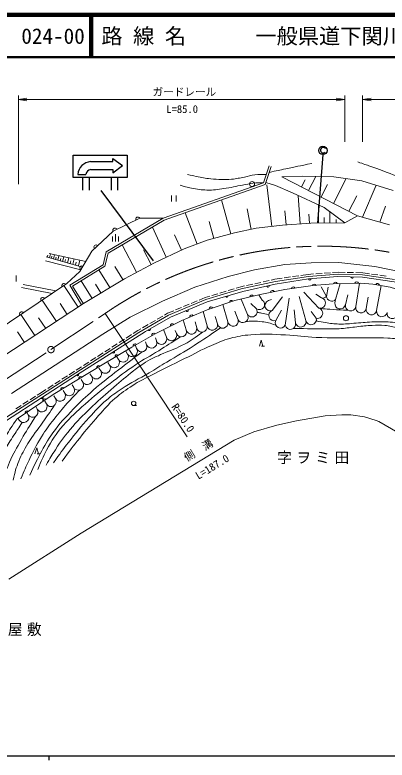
# Model space of a CAD drawing. Units: millimetres, scale not verified. Extents: x 40000 to 680000, y 20000 to 380000.
# Drawn here: x 160010 to 247785, y 204000 to 380000 of the extents above; entities that cross this region are included whole.
import ezdxf
from ezdxf.enums import TextEntityAlignment as Align

# ---------------------------------------------------------------- set-up
doc = ezdxf.new("R2010")
doc.units = ezdxf.units.MM
doc.header["$LTSCALE"] = 1000
doc.linetypes.add('CHAIN', pattern=[18.5, 12, -1.5, 3.5, -1.5])
for name, color, linetype, lineweight in [('M-BMK', 2, 'CHAIN', 13), ('M-STR-HTXT', 7, 'Continuous', 13), ('M-STR-STRC', 7, 'Continuous', 25), ('M-TTL', 2, 'Continuous', 140), ('M-TTL-BAND', 7, 'Continuous', 25), ('M-TTL-LINE', 7, 'Continuous', 50), ('M-WORK', 1, 'Continuous', 13)]:
    doc.layers.add(name, color=color, linetype=linetype, lineweight=lineweight)
doc.layers.add('M-BMK-HTXT', color=7, linetype='Continuous')
doc.layers.add('M-TTL-TXT', color=7, linetype='Continuous')
doc.styles.add('ＭＳ ゴシック', font='')
doc.styles.get('ＭＳ ゴシック').set_extended_font_data('MS Gothic')

# ---------------------------------------------------------------- blocks, each defined once
blk = doc.blocks.new('open_arrow')
at = {"color": 0, "linetype": 'Continuous', "lineweight": -2}
blk.add_lwpolyline([(7.5, 1.25), (0, 0), (7.5, -1.25)], dxfattribs=at)

msp = doc.modelspace()

# ---------------------------------------------------------------- linework, layer by layer
at = {"layer": 'M-BMK'}
for p, q in [((168515, 300945), (181274, 309482)), ((157353, 293612), (168515, 300945))]:
    msp.add_line(p, q, dxfattribs=at)
msp.add_circle((168515, 300945), 750, dxfattribs=at)
msp.add_arc((232341, 235373), 90000, 59.40445, 124.56999, dxfattribs=at)
at = {"layer": 'M-STR-HTXT'}
for p, q in [((160830, 340000), (160830, 361000)), ((237793, 350000), (237793, 361000)), ((242023, 350000), (242023, 361000)), ((160830, 360000), (237793, 360000)), ((242023, 360000), (306484, 360000)), ((181274, 309482), (200618, 280313)), ((226409, 284126), (233216, 285270)), ((233216, 285270), (237142, 285569)), ((237142, 285569), (239240, 285531)), ((239240, 285531), (242437, 285051)), ((221817, 283106), (226409, 284126)), ((242437, 285051), (245231, 284233)), ((245231, 284233), (245836, 283982)), ((245836, 283982), (282715, 262295)), ((216326, 281520), (221817, 283106)), ((211700, 279538), (216326, 281520)), ((175651, 257570), (211700, 279538)), ((158607, 246696), (175651, 257570))]:
    msp.add_line(p, q, dxfattribs=at)
at = {"layer": 'M-STR-STRC'}
for p, q in [((232240, 348415), (232294, 348482)), ((232294, 348482), (232409, 348637)), ((232409, 348637), (232564, 348743)), ((232564, 348743), (232843, 348745)), ((232843, 348745), (233005, 348694)), ((233005, 348694), (233115, 348583)), ((233115, 348583), (233174, 348415)), ((173733, 346838), (186483, 346838)), ((173733, 341588), (173733, 346838)), ((186483, 346838), (186483, 341588)), ((232598, 347007), (231393, 330837)), ((232189, 348196), (232240, 348415)), ((232189, 347866), (232189, 348196)), ((232236, 347654), (232189, 347866)), ((232348, 347486), (232236, 347654)), ((232454, 347378), (232348, 347486)), ((232571, 347322), (232454, 347378)), ((232845, 347322), (232571, 347322)), ((233007, 347373), (232845, 347322)), ((233117, 347488), (233007, 347373)), ((233167, 347589), (233117, 347488)), ((177858, 345338), (183108, 345338)), ((183108, 345338), (183108, 346088)), ((183108, 346088), (185358, 344400)), ((177858, 343463), (183108, 343463)), ((183108, 342713), (185358, 344400)), ((183108, 343463), (183108, 342713)), ((186483, 341588), (173733, 341588)), ((174858, 342338), (176733, 342338)), ((175983, 341588), (175983, 338588)), ((177483, 341588), (177483, 338588)), ((182733, 341588), (182733, 338588)), ((184233, 341588), (184233, 338588)), ((180233, 338509), (192634, 321938))]:
    msp.add_line(p, q, dxfattribs=at)
msp.add_circle((232651, 348006), 1000, dxfattribs=at)
msp.add_circle((232651, 348006), 1000, dxfattribs=at)
for radius, start, end in [(3193, 93.36646, 176.63354), (1326, 98.1301, 171.8699)]:
    msp.add_arc((178046, 342150), radius, start, end, dxfattribs=at)
at = {"layer": 'M-TTL'}
msp.add_line((680000, 380000), (40000, 380000), dxfattribs=at)
at = {"layer": 'M-TTL-BAND'}
for p, q in [((40000, 205000), (579000, 205000)), ((168000, 205000), (168000, 204000))]:
    msp.add_line(p, q, dxfattribs=at)
at = {"layer": 'M-TTL-LINE'}
for p, q in [((177750, 380000), (177750, 370000)), ((178250, 380000), (178250, 370000)), ((40000, 370000), (680000, 370000))]:
    msp.add_line(p, q, dxfattribs=at)
at = {"layer": 'M-WORK'}
for p, q in [((218616, 340347), (219969, 344331)), ((219011, 339957), (220443, 344170)), ((222995, 341737), (227768, 341943)), ((240838, 332555), (222995, 341737)), ((227768, 341943), (235266, 341770)), ((229281, 338502), (231013, 341868)), ((235266, 341770), (241815, 340822)), ((194961, 331977), (218616, 340347)), ((195174, 331522), (219011, 339957)), ((219164, 340406), (221466, 339677)), ((220613, 330043), (219424, 339831)), ((227598, 339368), (228464, 341051)), ((232214, 336993), (233724, 339926)), ((235148, 335483), (238167, 341350)), ((241815, 340822), (249255, 338524)), ((242023, 332219), (245217, 339771)), ((221466, 339677), (225459, 337982)), ((225459, 337982), (232956, 334506)), ((196970, 337324), (196970, 335924)), ((198020, 335924), (198020, 337324)), ((210918, 328313), (208722, 336316)), ((227304, 330650), (226817, 337353)), ((238771, 333619), (240636, 337242)), ((231602, 330838), (231586, 335142)), ((232956, 334506), (237793, 330860)), ((246090, 331064), (247395, 334796)), ((202991, 325884), (200157, 333285)), ((215735, 329353), (214757, 334185)), ((223953, 330406), (223709, 333758)), ((229451, 330806), (229295, 332952)), ((234274, 330848), (234265, 333520)), ((181560, 324047), (194961, 331977)), ((181996, 323724), (195174, 331522)), ((206916, 327215), (205818, 331217)), ((232938, 330843), (232933, 332179)), ((235793, 330853), (235790, 331701)), ((237793, 330860), (240838, 332555)), ((240838, 332555), (248379, 330415)), ((195710, 322765), (192422, 329894)), ((211825, 328562), (216938, 329596)), ((216938, 329596), (223086, 330343)), ((223086, 330343), (229808, 330832)), ((229808, 330832), (237793, 330860)), ((183036, 326450), (183036, 327675)), ((183736, 326450), (183736, 328200)), ((184436, 326450), (184436, 327675)), ((199308, 324425), (197649, 328023)), ((205333, 326781), (211825, 328562)), ((188702, 319234), (185277, 325666)), ((199933, 324713), (205333, 326781)), ((180813, 320964), (181560, 324047)), ((192167, 321079), (190322, 324544)), ((192895, 321467), (199933, 324713)), ((167373, 322867), (175936, 320457)), ((167647, 322790), (167773, 323239)), ((168091, 323614), (176706, 321777)), ((168128, 322655), (168380, 323552)), ((168609, 322519), (168744, 322999)), ((169090, 322384), (169360, 323343)), ((169603, 322240), (169747, 322752)), ((170116, 322095), (170405, 323121)), ((170664, 321941), (170818, 322489)), ((171212, 321787), (171521, 322883)), ((171798, 321622), (171963, 322208)), ((172383, 321457), (172713, 322629)), ((173635, 321105), (173988, 322357)), ((181250, 320646), (181996, 323724)), ((167200, 321948), (175550, 319795)), ((172942, 316138), (180813, 320964)), ((173009, 321281), (173186, 321907)), ((173627, 315972), (181250, 320646)), ((174305, 320916), (174493, 321585)), ((174974, 320728), (175350, 322066)), ((185498, 317502), (183596, 320609)), ((185829, 317704), (192895, 321467)), ((216496, 319784), (223692, 321076)), ((223692, 321076), (229897, 321464)), ((229897, 321464), (236403, 321507)), ((236403, 321507), (244891, 320559)), ((244891, 320559), (252863, 318965)), ((182390, 315600), (179834, 319777)), ((210291, 318233), (216496, 319784)), ((227478, 318468), (229158, 318715)), ((229158, 318715), (230448, 318809)), ((229213, 318218), (236237, 318732)), ((230946, 318846), (232442, 318955)), ((232941, 318992), (234437, 319101)), ((234936, 319138), (236225, 319232)), ((236225, 319232), (237891, 319191)), ((236237, 318732), (242014, 318589)), ((238391, 319179), (239890, 319142)), ((240390, 319129), (242056, 319088)), ((242014, 318589), (249538, 317506)), ((242056, 319088), (243621, 318863)), ((244116, 318792), (245600, 318578)), ((160288, 317058), (160288, 318458)), ((178213, 313044), (175659, 317217)), ((176206, 311815), (185829, 317704)), ((202449, 315690), (210291, 318233)), ((213399, 315301), (221435, 317074)), ((216577, 316514), (218041, 316837)), ((218530, 316945), (219994, 317268)), ((220483, 317376), (221345, 317566)), ((221345, 317566), (223026, 317813)), ((221435, 317074), (229213, 318218)), ((223520, 317886), (225004, 318104)), ((225499, 318177), (226983, 318395)), ((246095, 318507), (247580, 318293)), ((161542, 315657), (168759, 314196)), ((161944, 316318), (169651, 314796)), ((174905, 310959), (171543, 316067)), ((175741, 311509), (172942, 316138)), ((176168, 311768), (173627, 315972)), ((180302, 314322), (179024, 316410)), ((194779, 312416), (202449, 315690)), ((205055, 312786), (213399, 315301)), ((210276, 314882), (211712, 315315)), ((212191, 315459), (213273, 315785)), ((213273, 315785), (214135, 315975)), ((214624, 316083), (216088, 316406)), ((233506, 313493), (232226, 315785)), ((233506, 313493), (233889, 315658)), ((235634, 312754), (236750, 316540)), ((240412, 311101), (241316, 316638)), ((245327, 310186), (246365, 316102)), ((204885, 313257), (205967, 313583)), ((206446, 313728), (207882, 314160)), ((208361, 314305), (209797, 314737)), ((218354, 312651), (217542, 313914)), ((220675, 310187), (223145, 313444)), ((228651, 307790), (227081, 313473)), ((231666, 310760), (228172, 314507)), ((232309, 313176), (231016, 314047)), ((237954, 311559), (238533, 313867)), ((242870, 310644), (243359, 313350)), ((156959, 299147), (176206, 311815)), ((169797, 307597), (166468, 312656)), ((172351, 309278), (170670, 311832)), ((187196, 308624), (194779, 312416)), ((196233, 309075), (205055, 312786)), ((199756, 311099), (201138, 311681)), ((201599, 311875), (202982, 312456)), ((203443, 312650), (204885, 313257)), ((210246, 307485), (209053, 311597)), ((214829, 309264), (213361, 312886)), ((216955, 310579), (215676, 311861)), ((219786, 312524), (220487, 312791)), ((223775, 306684), (224696, 313128)), ((235496, 312016), (235634, 312754)), ((196009, 309523), (197451, 310130)), ((197912, 310324), (199295, 310905)), ((205333, 306555), (204393, 309974)), ((212702, 307950), (211890, 310035)), ((221564, 307851), (222887, 310227)), ((226213, 307237), (225845, 310342)), ((231023, 308344), (229874, 309983)), ((164739, 304268), (161441, 309277)), ((167268, 305932), (165603, 308462)), ((180776, 304617), (187196, 308624)), ((189247, 305003), (196233, 309075)), ((193577, 308106), (194873, 308861)), ((195305, 309113), (196009, 309523)), ((207790, 307020), (207207, 308800)), ((190121, 306091), (191417, 306847)), ((191849, 307098), (193145, 307854)), ((200421, 305625), (199700, 307952)), ((202877, 306090), (202496, 307507)), ((162234, 302619), (160585, 305124)), ((166548, 290416), (189247, 305003)), ((171038, 298283), (180776, 304617)), ((186255, 303674), (187517, 304485)), ((187937, 304756), (188986, 305429)), ((188986, 305429), (189689, 305840)), ((195739, 303869), (195043, 305668)), ((198080, 304747), (197816, 305449)), ((184572, 302593), (185834, 303404)), ((191057, 302114), (190794, 302816)), ((193398, 302991), (193135, 303694)), ((217661, 301779), (218081, 303179)), ((218081, 303179), (218501, 301779)), ((181207, 300431), (182469, 301242)), ((182890, 301512), (184152, 302323)), ((188716, 301236), (188453, 301938)), ((218851, 301779), (218151, 301779)), ((179525, 299350), (180786, 300160)), ((184475, 298588), (184078, 299224)), ((186596, 299912), (186199, 300548)), ((159188, 290570), (171038, 298283)), ((176159, 297187), (177421, 297998)), ((177842, 298268), (179104, 299079)), ((182355, 297263), (181957, 297900)), ((172794, 295025), (174056, 295835)), ((174477, 296106), (175739, 296917)), ((180234, 295939), (179837, 296575)), ((171112, 293943), (172374, 294754)), ((175993, 293291), (175596, 293927)), ((178114, 294615), (177716, 295251)), ((167747, 291781), (169009, 292592)), ((169429, 292862), (170691, 293673)), ((173873, 291967), (173475, 292603)), ((140531, 273818), (166548, 290416)), ((165279, 290199), (166278, 290837)), ((166278, 290837), (167326, 291510)), ((171752, 290643), (171372, 291289)), ((161906, 288048), (163171, 288855)), ((163593, 289124), (164857, 289930)), ((167441, 288111), (167061, 288757)), ((169596, 289377), (169217, 290023)), ((160220, 286972), (161485, 287779)), ((165285, 286845), (164905, 287491)), ((188022, 287723), (188722, 287723)), ((163129, 285579), (162817, 286110)), ((160973, 284313), (160744, 284703)), ((164728, 276355), (165148, 277755)), ((165148, 277755), (165568, 276355)), ((165918, 276355), (165218, 276355))]:
    msp.add_line(p, q, dxfattribs=at)
for points in [[(194961, 331977), (189465, 331977), (183164, 328942), (178137, 324231), (175322, 319405), (172277, 316561), (141742, 296036), (124873, 283175), (116641, 278752)], [(157991, 284193), (174563, 294924), (190782, 305232), (196727, 308574), (205347, 312268), (213755, 314696), (221354, 316384), (229270, 317651), (236201, 318179), (241971, 318073), (249464, 316947), (256078, 315012), (260406, 313218), (277961, 302558)], [(277206, 301821), (271647, 305363), (265080, 308928), (259263, 311766), (253869, 314018), (248521, 315730), (244440, 316434), (241625, 316645), (235058, 316504), (230274, 316058), (223659, 315167), (217866, 313994), (211862, 312517), (205342, 310382), (199408, 307826), (193051, 304683), (187563, 301517), (180574, 297318), (169011, 290317), (160567, 284582)]]:
    msp.add_lwpolyline(points, dxfattribs=at)
for centre, radius in [((215933, 340054), 600), ((238095, 308365), 600), ((188022, 288248), 525)]:
    msp.add_circle(centre, radius, dxfattribs=at)
for centre, radius, start, end in [((189011, 331758), 500, 25.72304, 205.72304), ((183605, 329154), 500, 25.72304, 205.72304), ((179144, 325174), 500, 43.1415, 223.1415), ((175809, 320239), 500, 59.74356, 239.74356), ((229562, 317627), 254, 173.96536, 14.74308), ((235589, 316432), 433, 12.28266, 170.1725), ((239538, 318072), 254, 168.56317, 9.34088), ((240587, 316539), 433, 12.28266, 170.1725), ((171557, 316077), 500, 33.90719, 213.90719), ((219710, 315972), 254, 182.13995, 22.91767), ((225660, 315353), 433, 18.72956, 176.6194), ((230614, 316007), 433, 16.3761, 174.26594), ((245547, 316158), 433, 1.27267, 159.16251), ((210011, 313567), 254, 185.71473, 26.49244), ((215865, 313416), 433, 24.88048, 182.77032), ((220743, 314492), 433, 22.49878, 180.38862), ((232630, 314384), 1250, 255.10653, 314.49822), ((234748, 313636), 1250, 186.56479, 315.13351), ((166578, 312730), 500, 33.90719, 213.90719), ((211034, 312158), 433, 29.18033, 187.07016), ((217655, 311615), 1250, 235.98238, 55.98238), ((220230, 311355), 1250, 110.83711, 290.83711), ((231987, 311968), 1250, 255.10653, 75.10653), ((236725, 311788), 1250, 169.45488, 349.45488), ((239183, 311330), 1250, 169.45488, 349.45488), ((161598, 309383), 500, 33.90719, 213.90719), ((200624, 310194), 254, 192.80973, 33.58745), ((206282, 310603), 433, 29.18033, 187.07016), ((215892, 309921), 1250, 211.72247, 31.72247), ((221120, 309019), 1250, 110.83711, 290.83711), ((231345, 309552), 1250, 255.10653, 75.10653), ((241641, 310873), 1250, 169.45488, 349.45488), ((244099, 310415), 1250, 169.45488, 349.45488), ((246556, 309958), 1250, 169.45488, 349.45488), ((201667, 308709), 433, 34.36291, 192.25275), ((213766, 308607), 1250, 211.72247, 31.72247), ((229871, 308066), 1250, 192.77561, 12.77561), ((249014, 309500), 1250, 169.45488, 349.45488), ((197135, 306610), 433, 37.36586, 195.2557), ((204105, 306322), 1250, 190.71999, 10.71999), ((206562, 306787), 1250, 190.71999, 10.71999), ((209018, 307252), 1250, 190.71999, 10.71999), ((211474, 307717), 1250, 190.71999, 10.71999), ((222670, 307267), 1250, 152.18435, 332.18435), ((224994, 306961), 1250, 192.77561, 12.77561), ((227432, 307513), 1250, 192.77561, 12.77561), ((191711, 305702), 254, 198.9528, 39.73051), ((192673, 304369), 433, 41.03672, 198.92656), ((196909, 304308), 1250, 200.55393, 20.55393), ((199250, 305186), 1250, 200.55393, 20.55393), ((201649, 305857), 1250, 190.71999, 10.71999), ((192228, 302552), 1250, 200.55393, 20.55393), ((194568, 303430), 1250, 200.55393, 20.55393), ((187656, 300574), 1250, 211.98217, 31.98217), ((188342, 301870), 433, 41.03672, 198.92656), ((189887, 301675), 1250, 200.55393, 20.55393), ((183244, 300387), 254, 202.05015, 42.82787), ((184049, 299309), 433, 42.0471, 199.93694), ((185536, 299250), 1250, 211.98217, 31.98217), ((183415, 297926), 1250, 211.98217, 31.98217), ((179174, 295277), 1250, 211.98217, 31.98217), ((179765, 296732), 433, 42.24901, 200.13885), ((181294, 296601), 1250, 211.98217, 31.98217), ((174805, 295023), 254, 202.05015, 42.82787), ((175488, 294142), 433, 42.24901, 200.13885), ((177053, 293953), 1250, 211.98217, 31.98217), ((174933, 292629), 1250, 211.98217, 31.98217), ((170674, 290010), 1250, 210.42447, 30.42447), ((171211, 291552), 433, 42.24901, 200.13885), ((172812, 291305), 1250, 211.98217, 31.98217), ((166410, 289590), 254, 202.53522, 43.31294), ((167007, 288856), 433, 45.23812, 203.12796), ((168518, 288744), 1250, 210.42447, 30.42447), ((166363, 287478), 1250, 210.42447, 30.42447), ((162051, 284946), 1250, 210.42447, 30.42447), ((162871, 286047), 433, 45.23812, 203.12796), ((164207, 286212), 1250, 210.42447, 30.42447)]:
    msp.add_arc(centre, radius, start, end, dxfattribs=at)
for points, knots in [([(240890, 345265), (242360, 344761), (242735, 344628), (243915, 344212), (246010, 343471), (247190, 343072), (249258, 342258), (251287, 341460), (252387, 340922), (254371, 340018), (256859, 338884), (258256, 338252), (260691, 337011), (262761, 335956), (263903, 335327), (265900, 334138), (268004, 332886), (269089, 332032), (271185, 330768), (273996, 329073), (275588, 328145), (278501, 326631), (281801, 324917), (283672, 323992), (287080, 322505), (288914, 321705), (289939, 321233), (291849, 320637), (293439, 320141), (294377, 319884), (296043, 319862), (297266, 319846), (297956, 320005), (299145, 320293), (300927, 320724), (301593, 321186), (303425, 322217)], [0, 0, 0, 0, 1, 1, 1, 2, 2, 2, 3, 3, 3, 4, 4, 4, 5, 5, 5, 6, 6, 6, 7, 7, 7, 8, 8, 8, 9, 9, 9, 10, 10, 10, 11, 11, 11, 12, 12, 12, 12]), ([(219976, 342797), (221880, 343220), (222364, 343325), (223897, 343654), (226280, 344165), (227036, 344314), (230006, 344918)], [0, 0, 0, 0, 1, 1, 1, 2, 2, 2, 2]), ([(200687, 342313), (201691, 342089), (201957, 342035), (202774, 341873), (204100, 341609), (204837, 341406), (206183, 341279), (208105, 341098), (209200, 341051), (211124, 341202), (212311, 341296), (212961, 341480), (214130, 341700), (215101, 341883), (215621, 342116), (216601, 342237), (217639, 342364), (218047, 342343), (219277, 342294)], [0, 0, 0, 0, 1, 1, 1, 2, 2, 2, 3, 3, 3, 4, 4, 4, 5, 5, 5, 6, 6, 6, 6]), ([(198982, 339785), (200408, 339351), (200856, 339227), (202085, 339000), (203504, 338739), (204318, 338645), (205762, 338636), (207371, 338626), (208270, 338810), (209860, 339058), (211615, 339331), (212571, 339640), (214322, 339939), (215283, 340103), (215819, 340234), (216792, 340302), (217503, 340353), (217759, 340360), (218616, 340347)], [0, 0, 0, 0, 1, 1, 1, 2, 2, 2, 3, 3, 3, 4, 4, 4, 5, 5, 5, 6, 6, 6, 6]), ([(231966, 310637), (233077, 310574), (233359, 310557), (234252, 310502), (235513, 310423), (236216, 310325), (237479, 310281), (237897, 310267), (238034, 310260), (238549, 310253)], [0, 0, 0, 0, 1, 1, 1, 2, 2, 2, 3, 3, 3, 3]), ([(217124, 309707), (217616, 309668), (217761, 309648), (218166, 309586), (218846, 309481), (219081, 309402), (219880, 309183)], [0, 0, 0, 0, 1, 1, 1, 2, 2, 2, 2]), ([(214422, 307543), (215184, 307649), (215424, 307670), (216069, 307690), (216945, 307717), (217440, 307657), (218309, 307546), (219594, 307383), (220065, 307204), (221529, 306756)], [0, 0, 0, 0, 1, 1, 1, 2, 2, 2, 3, 3, 3, 3]), ([(274985, 288210), (272656, 290573), (272038, 291205), (270083, 293056), (268260, 294781), (267270, 295787), (265333, 297383), (263612, 298802), (262601, 299548), (260737, 300773), (258978, 301929), (257971, 302560), (256084, 303492), (253873, 304585), (252650, 305274), (250300, 306020), (249134, 306391), (248451, 306529), (247236, 306671), (246085, 306806), (245426, 306724), (244268, 306671), (242850, 306607), (242060, 306493), (240648, 306346), (239217, 306197), (238425, 306017), (236991, 305905), (235574, 305795), (234773, 305859), (233352, 305848), (230383, 305826), (229420, 305872), (225752, 305966)], [0, 0, 0, 0, 1, 1, 1, 2, 2, 2, 3, 3, 3, 4, 4, 4, 5, 5, 5, 6, 6, 6, 7, 7, 7, 8, 8, 8, 9, 9, 9, 10, 10, 10, 11, 11, 11, 11]), ([(231082, 307758), (232093, 307527), (232385, 307472), (233228, 307332), (234467, 307126), (235170, 307035), (236426, 306987), (238013, 306927), (238901, 307101), (240486, 307198), (242155, 307301), (243085, 307455), (244756, 307504), (246237, 307549), (247071, 307561), (248548, 307447), (250105, 307327), (250999, 307315), (252512, 306930), (254803, 306346), (256017, 305745), (258142, 304709), (259995, 303805), (260938, 303105), (262604, 301893), (264533, 300491), (265491, 299545), (267296, 297987), (269382, 296187), (270559, 295186), (272572, 293304), (275060, 290978), (275841, 290134), (278719, 287119)], [0, 0, 0, 0, 1, 1, 1, 2, 2, 2, 3, 3, 3, 4, 4, 4, 5, 5, 5, 6, 6, 6, 7, 7, 7, 8, 8, 8, 9, 9, 9, 10, 10, 10, 11, 11, 11, 11]), ([(167357, 273657), (168333, 275413), (168641, 275910), (169541, 277305), (170995, 279564), (171920, 280765), (173648, 282821), (175328, 284819), (176446, 285783), (178331, 287589), (180224, 289404), (181340, 290362), (183329, 292070), (185111, 293602), (186097, 294479), (187954, 295920), (189034, 296758), (189631, 297246), (190798, 297959), (192347, 298907), (193316, 299260), (194963, 300027), (196907, 300934), (198112, 301202), (199990, 302239), (201749, 303212), (202369, 303661), (204278, 305084)], [0, 0, 0, 0, 1, 1, 1, 2, 2, 2, 3, 3, 3, 4, 4, 4, 5, 5, 5, 6, 6, 6, 7, 7, 7, 8, 8, 8, 9, 9, 9, 9]), ([(169131, 274196), (170743, 276522), (171201, 277155), (172607, 278993), (174423, 281366), (175485, 282667), (177490, 284882), (179024, 286576), (179879, 287542), (181598, 289047), (182878, 290168), (183692, 290681), (185103, 291632), (187558, 293288), (189115, 293924), (191652, 295453), (193287, 296438), (194187, 297017), (195817, 298009), (198324, 299536), (199781, 300304), (202252, 301887), (204728, 303475), (205530, 304042), (208476, 306126)], [0, 0, 0, 0, 1, 1, 1, 2, 2, 2, 3, 3, 3, 4, 4, 4, 5, 5, 5, 6, 6, 6, 7, 7, 7, 8, 8, 8, 8]), ([(171117, 274582), (173073, 277247), (173602, 277967), (175283, 280069), (176969, 282177), (177933, 283344), (179735, 285354), (181203, 286991), (181950, 287996), (183613, 289433), (185150, 290761), (186105, 291399), (187807, 292507), (189331, 293498), (190278, 293899), (191886, 294747), (195037, 296409), (196853, 297241), (200044, 298826), (202498, 300045), (203821, 300840), (206335, 301929), (208010, 302654), (208941, 303114), (210701, 303595), (212591, 304111), (213690, 304288), (215642, 304457), (218839, 304733), (220651, 304539), (223858, 304428), (226682, 304330), (228244, 303946), (231068, 303825), (234846, 303662), (236967, 303748), (240748, 303710), (243565, 303681), (245147, 303815), (247958, 303652), (249579, 303559), (250501, 303559), (252095, 303250), (253549, 302968), (254371, 302774), (255743, 302216), (257614, 301456), (258579, 300818), (260253, 299688), (261769, 298665), (262397, 297804), (263786, 296614), (265716, 294963), (266893, 294148), (268756, 292421), (270396, 290899), (270935, 290345), (272806, 288370)], [0, 0, 0, 0, 1, 1, 1, 2, 2, 2, 3, 3, 3, 4, 4, 4, 5, 5, 5, 6, 6, 6, 7, 7, 7, 8, 8, 8, 9, 9, 9, 10, 10, 10, 11, 11, 11, 12, 12, 12, 13, 13, 13, 14, 14, 14, 15, 15, 15, 16, 16, 16, 17, 17, 17, 18, 18, 18, 19, 19, 19, 19]), ([(165390, 272659), (166254, 274813), (166564, 275477), (167487, 277198), (168785, 279619), (169640, 280938), (171422, 283029), (173249, 285173), (174471, 286200), (176564, 288085), (178779, 290080), (180100, 291109), (182453, 292939), (184740, 294718), (186021, 295721), (188428, 297334), (190515, 298734), (191780, 299369), (193914, 300695), (195938, 301954), (196576, 302358), (199077, 303948)], [0, 0, 0, 0, 1, 1, 1, 2, 2, 2, 3, 3, 3, 4, 4, 4, 5, 5, 5, 6, 6, 6, 7, 7, 7, 7]), ([(163508, 271295), (164612, 273725), (164930, 274419), (165979, 276350), (167048, 278319), (167632, 279442), (168937, 281262), (170644, 283642), (171815, 284816), (173821, 286950), (175533, 288772), (176597, 289694), (178474, 291345), (180727, 293326), (182088, 294321), (184449, 296171), (186610, 297864), (187318, 298398), (190036, 300434)], [0, 0, 0, 0, 1, 1, 1, 2, 2, 2, 3, 3, 3, 4, 4, 4, 5, 5, 5, 6, 6, 6, 6]), ([(161397, 270397), (162282, 272528), (162540, 273114), (163350, 274821), (164394, 277020), (164982, 278259), (166251, 280336), (167309, 282065), (168026, 282957), (169268, 284559), (170420, 286045), (171089, 286861), (172341, 288264), (173487, 289549), (173895, 289966), (175376, 291460)], [0, 0, 0, 0, 1, 1, 1, 2, 2, 2, 3, 3, 3, 4, 4, 4, 5, 5, 5, 5]), ([(159558, 270110), (160074, 272224), (160241, 272914), (160937, 274620), (161629, 276316), (162152, 277212), (163092, 278785), (164327, 280853), (165253, 281860), (166625, 283841), (167704, 285398), (168042, 285889), (169377, 287836)], [0, 0, 0, 0, 1, 1, 1, 2, 2, 2, 3, 3, 3, 4, 4, 4, 4]), ([(157117, 269593), (157752, 271829), (157976, 272527), (158725, 274332), (159639, 276534), (160397, 277657), (161569, 279733), (162784, 281884), (163231, 282585), (164851, 285140)], [0, 0, 0, 0, 1, 1, 1, 2, 2, 2, 3, 3, 3, 3]), ([(152851, 267711), (153279, 269507), (153402, 270011), (153842, 271460), (154308, 272995), (154567, 273861), (155192, 275338), (156071, 277412), (156649, 278546), (157806, 280480), (158798, 282137), (159197, 282708), (160567, 284582)], [0, 0, 0, 0, 1, 1, 1, 2, 2, 2, 3, 3, 3, 4, 4, 4, 4]), ([(154646, 268501), (155193, 270460), (155352, 271002), (155882, 272580), (156496, 274411), (156788, 275468), (157634, 277205), (158346, 278667), (158919, 279393), (159788, 280767), (160529, 281939), (160778, 282316), (161731, 283737)], [0, 0, 0, 0, 1, 1, 1, 2, 2, 2, 3, 3, 3, 4, 4, 4, 4])]:
    msp.add_open_spline(points, degree=3, knots=knots, dxfattribs=at)

# ---------------------------------------------------------------- block references
at = {"layer": 'M-STR-HTXT', "xscale": 267, "yscale": 267}
for p in [(160830, 360000), (242023, 360000)]:
    msp.add_blockref('open_arrow', p, dxfattribs=at)
at = {"layer": 'M-STR-HTXT', "xscale": 267, "yscale": 267, "rotation": 180}
msp.add_blockref('open_arrow', (237793, 360000), dxfattribs=at)

# ---------------------------------------------------------------- texts
at = {"layer": 'M-BMK-HTXT', "char_height": 2566, "attachment_point": 5, "style": 'ＭＳ ゴシック'}
for s, insert in [('\\T1.29;字ヲミ田', (230858, 275321)), ('\\T1.29;字古屋敷', (158319, 234743))]:
    msp.add_mtext(s, dxfattribs=dict(at, insert=insert))
at = {"layer": 'M-STR-HTXT', "style": 'ＭＳ ゴシック'}
msp.add_text('ガードレール', height=1833, dxfattribs=at).set_placement((199980, 361804), align=Align.MIDDLE_CENTER)
msp.add_text('L=85.0', height=1833, dxfattribs=at).set_placement((199452, 356289), align=Align.BOTTOM_CENTER)
for s, rotation, p in [('R=80.0', 303.551, (199655, 284840)), ('側\u3000溝', 31.358, (203305, 277188))]:
    msp.add_text(s, height=1833, rotation=rotation, dxfattribs=at).set_placement(p, align=Align.MIDDLE_CENTER)
msp.add_text('L=187.0', height=1833, rotation=31.358, dxfattribs=at).set_placement((207296, 272003), align=Align.BOTTOM_CENTER)
at = {"layer": 'M-TTL-TXT', "style": 'ＭＳ ゴシック'}
for s, p in [('024-00', (161521, 375000)), ('路 線 名', (180380, 375000)), ('一般県道下関川棚線', (216734, 375000))]:
    msp.add_text(s, height=3666, dxfattribs=at).set_placement(p, align=Align.MIDDLE_LEFT)

doc.saveas('drawing.dxf')
